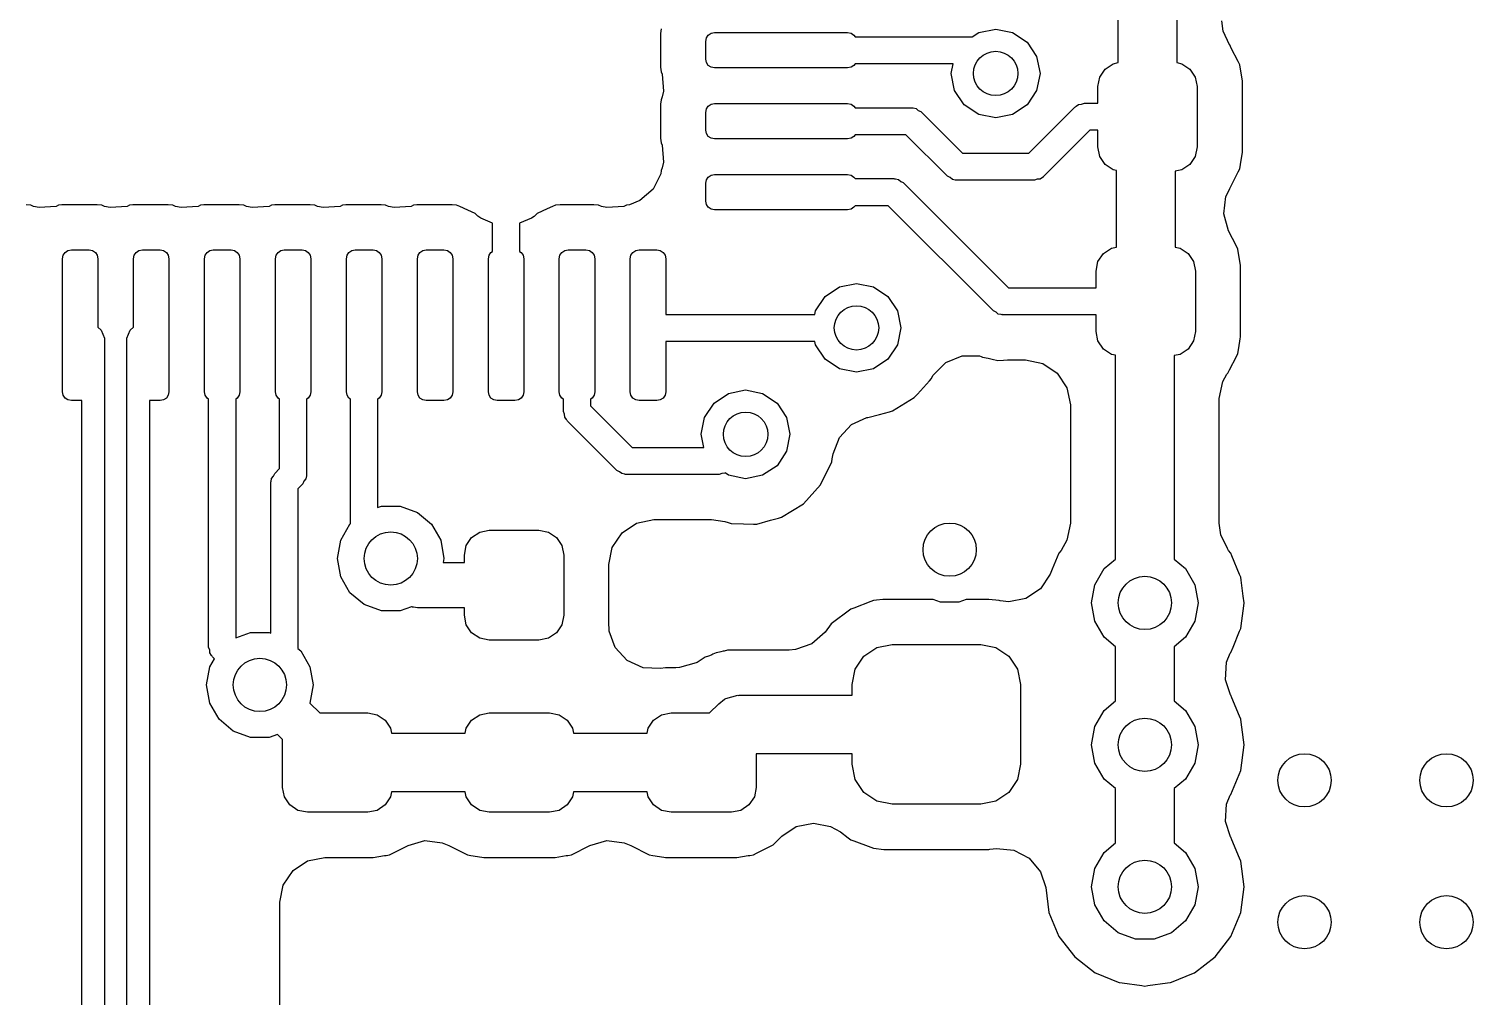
# Model space of a CAD drawing. Extents: x 0.99 to 4.24, y -7.27 to -4.02.
# Drawn here: x 2.2012 to 2.5217, y -6.7369 to -6.5222 of the extents above; entities that cross this region are included whole.
import ezdxf

# ---------------------------------------------------------------- set-up
doc = ezdxf.new("R2010")
doc.units = 0
doc.header["$MEASUREMENT"] = 0
doc.layers.add('BLACK', color=7, linetype='CONTINUOUS')

msp = doc.modelspace()

# ---------------------------------------------------------------- linework, layer by layer
at = {"layer": 'BLACK', "linetype": 'CONTINUOUS'}
for p, q in [((2.44291, -6.52972), (2.44291, -6.50409)), ((2.45591, -6.50417), (2.45591, -6.52972)), ((2.4662, -6.52273), (2.46593, -6.52041)), ((2.34148, -6.52219), (2.34136, -6.52322)), ((2.34136, -6.52322), (2.34136, -6.53072)), ((2.35138, -6.525), (2.35153, -6.52425)), ((2.35153, -6.52425), (2.35195, -6.52361)), ((2.35195, -6.52361), (2.35259, -6.52318)), ((2.35259, -6.52318), (2.35335, -6.52303)), ((2.35335, -6.52303), (2.38287, -6.52303)), ((2.38287, -6.52303), (2.38363, -6.52318)), ((2.38363, -6.52318), (2.38427, -6.52361)), ((2.38427, -6.52361), (2.38451, -6.52397)), ((2.38451, -6.52397), (2.41054, -6.52397)), ((2.41054, -6.52397), (2.41195, -6.52302)), ((2.41195, -6.52302), (2.41572, -6.52227)), ((2.41572, -6.52227), (2.41948, -6.52302)), ((2.41948, -6.52302), (2.42268, -6.52516)), ((2.46759, -6.52575), (2.4662, -6.52273)), ((2.35138, -6.52894), (2.35138, -6.525)), ((2.42268, -6.52516), (2.42481, -6.52835)), ((2.46764, -6.5258), (2.46759, -6.52575)), ((2.468, -6.52649), (2.46764, -6.5258)), ((2.46952, -6.52948), (2.468, -6.52649)), ((2.34136, -6.53072), (2.34148, -6.53176)), ((2.35153, -6.52969), (2.35138, -6.52894)), ((2.35195, -6.53033), (2.35153, -6.52969)), ((2.35259, -6.53076), (2.35195, -6.53033)), ((2.35335, -6.53091), (2.35259, -6.53076)), ((2.38363, -6.53076), (2.38287, -6.53091)), ((2.38427, -6.53033), (2.38363, -6.53076)), ((2.38451, -6.52997), (2.38427, -6.53033)), ((2.4063, -6.52997), (2.38451, -6.52997)), ((2.40588, -6.53212), (2.4063, -6.52997)), ((2.42481, -6.52835), (2.42556, -6.53212)), ((2.44, -6.53114), (2.44179, -6.52995)), ((2.44179, -6.52995), (2.44291, -6.52972)), ((2.45591, -6.52972), (2.45703, -6.52995)), ((2.45703, -6.52995), (2.45882, -6.53114)), ((2.46988, -6.53018), (2.46952, -6.52948)), ((2.46952, -6.52948), (2.46952, -6.52948)), ((2.47045, -6.53382), (2.46988, -6.53018)), ((2.34148, -6.53176), (2.34173, -6.53231)), ((2.34173, -6.53231), (2.342, -6.53608)), ((2.38287, -6.53091), (2.35335, -6.53091)), ((2.40662, -6.53588), (2.40588, -6.53212)), ((2.42556, -6.53212), (2.42481, -6.53588)), ((2.43839, -6.53504), (2.43881, -6.53293)), ((2.43881, -6.53293), (2.44, -6.53114)), ((2.45882, -6.53114), (2.46001, -6.53293)), ((2.46001, -6.53293), (2.46043, -6.53504)), ((2.47045, -6.54965), (2.47045, -6.53382)), ((2.342, -6.53608), (2.34175, -6.53732)), ((2.40876, -6.53908), (2.40662, -6.53588)), ((2.42481, -6.53588), (2.42268, -6.53908)), ((2.43839, -6.53873), (2.43839, -6.53504)), ((2.46043, -6.53504), (2.46043, -6.54843)), ((2.34148, -6.53794), (2.34136, -6.53897)), ((2.34136, -6.53897), (2.34136, -6.54647)), ((2.34175, -6.53732), (2.34148, -6.53794)), ((2.35138, -6.54075), (2.35153, -6.53999)), ((2.35153, -6.53999), (2.35195, -6.53936)), ((2.35195, -6.53936), (2.35259, -6.53893)), ((2.35259, -6.53893), (2.35335, -6.53878)), ((2.35335, -6.53878), (2.38287, -6.53878)), ((2.38287, -6.53878), (2.38363, -6.53893)), ((2.38363, -6.53893), (2.38427, -6.53936)), ((2.38427, -6.53936), (2.38451, -6.53972)), ((2.38451, -6.53972), (2.39702, -6.53972)), ((2.39702, -6.53972), (2.3972, -6.53975)), ((2.3972, -6.53975), (2.39728, -6.53973)), ((2.39728, -6.53973), (2.3974, -6.53978)), ((2.3974, -6.53978), (2.39805, -6.5399)), ((2.39805, -6.5399), (2.39855, -6.54032)), ((2.39855, -6.54032), (2.39914, -6.5406)), ((2.41195, -6.54121), (2.40876, -6.53908)), ((2.42268, -6.53908), (2.41948, -6.54121)), ((2.42306, -6.54983), (2.43328, -6.53961)), ((2.43328, -6.53961), (2.43343, -6.5395)), ((2.43343, -6.5395), (2.43347, -6.53943)), ((2.43347, -6.53943), (2.4336, -6.53939)), ((2.4336, -6.53939), (2.43413, -6.53901)), ((2.43413, -6.53901), (2.43478, -6.53896)), ((2.43478, -6.53896), (2.4354, -6.53873)), ((2.4354, -6.53873), (2.43839, -6.53873)), ((2.35138, -6.54468), (2.35138, -6.54075)), ((2.39914, -6.5406), (2.40838, -6.54983)), ((2.41572, -6.54196), (2.41195, -6.54121)), ((2.41948, -6.54121), (2.41572, -6.54196)), ((2.34136, -6.54647), (2.34148, -6.54751)), ((2.35153, -6.54544), (2.35138, -6.54468)), ((2.35195, -6.54608), (2.35153, -6.54544)), ((2.35259, -6.5465), (2.35195, -6.54608)), ((2.35335, -6.54665), (2.35259, -6.5465)), ((2.38287, -6.54665), (2.35335, -6.54665)), ((2.38363, -6.5465), (2.38287, -6.54665)), ((2.38427, -6.54608), (2.38363, -6.5465)), ((2.38451, -6.54572), (2.38427, -6.54608)), ((2.39578, -6.54572), (2.38451, -6.54572)), ((2.40502, -6.55495), (2.39578, -6.54572)), ((2.43664, -6.54473), (2.42642, -6.55495)), ((2.43839, -6.54473), (2.43664, -6.54473)), ((2.43839, -6.54843), (2.43839, -6.54473)), ((2.34148, -6.54751), (2.34173, -6.54806)), ((2.34173, -6.54806), (2.342, -6.55183)), ((2.40838, -6.54983), (2.42306, -6.54983)), ((2.43881, -6.55053), (2.43839, -6.54843)), ((2.46043, -6.54843), (2.46001, -6.55053)), ((2.47039, -6.55003), (2.47045, -6.54965)), ((2.34175, -6.55307), (2.34148, -6.55369)), ((2.342, -6.55183), (2.34175, -6.55307)), ((2.44, -6.55232), (2.43881, -6.55053)), ((2.44179, -6.55352), (2.44, -6.55232)), ((2.45882, -6.55232), (2.45703, -6.55352)), ((2.46001, -6.55053), (2.45882, -6.55232)), ((2.46988, -6.55328), (2.47003, -6.5523)), ((2.47003, -6.5523), (2.47039, -6.55003)), ((2.47039, -6.55003), (2.47039, -6.55003)), ((2.3414, -6.55436), (2.33969, -6.55779)), ((2.34148, -6.55369), (2.3414, -6.55436)), ((2.35138, -6.5565), (2.35153, -6.55574)), ((2.35153, -6.55574), (2.35195, -6.5551)), ((2.35195, -6.5551), (2.35259, -6.55468)), ((2.35259, -6.55468), (2.35335, -6.55453)), ((2.35335, -6.55453), (2.38287, -6.55453)), ((2.38287, -6.55453), (2.38363, -6.55468)), ((2.38363, -6.55468), (2.38427, -6.5551)), ((2.38427, -6.5551), (2.38451, -6.55546)), ((2.38451, -6.55546), (2.39311, -6.55546)), ((2.39311, -6.55546), (2.39329, -6.5555)), ((2.39329, -6.5555), (2.39337, -6.55548)), ((2.39337, -6.55548), (2.39349, -6.55553)), ((2.39349, -6.55553), (2.39414, -6.55565)), ((2.39414, -6.55565), (2.39464, -6.55607)), ((2.39464, -6.55607), (2.39523, -6.55634)), ((2.39523, -6.55634), (2.41857, -6.57968)), ((2.40561, -6.55523), (2.40502, -6.55495)), ((2.40611, -6.55565), (2.40561, -6.55523)), ((2.40676, -6.55577), (2.40611, -6.55565)), ((2.40687, -6.55582), (2.40676, -6.55577)), ((2.40695, -6.5558), (2.40687, -6.55582)), ((2.40714, -6.55583), (2.40695, -6.5558)), ((2.4243, -6.55583), (2.40714, -6.55583)), ((2.42491, -6.55561), (2.4243, -6.55583)), ((2.42557, -6.55555), (2.42491, -6.55561)), ((2.4261, -6.55518), (2.42557, -6.55555)), ((2.42623, -6.55513), (2.4261, -6.55518)), ((2.42627, -6.55506), (2.42623, -6.55513)), ((2.42642, -6.55495), (2.42627, -6.55506)), ((2.44252, -6.55366), (2.44179, -6.55352)), ((2.44252, -6.57067), (2.44252, -6.55366)), ((2.45703, -6.55352), (2.45552, -6.55382)), ((2.45552, -6.55382), (2.45552, -6.57067)), ((2.46764, -6.55767), (2.46952, -6.55398)), ((2.46952, -6.55398), (2.46988, -6.55328)), ((2.46952, -6.55398), (2.46952, -6.55398)), ((2.33969, -6.55779), (2.33676, -6.56034)), ((2.35138, -6.56043), (2.35138, -6.5565)), ((2.46635, -6.5633), (2.4668, -6.55944)), ((2.4668, -6.55944), (2.4677, -6.55769)), ((2.4677, -6.55769), (2.46764, -6.55767)), ((2.20162, -6.56136), (2.2006, -6.56124)), ((2.20225, -6.56163), (2.20162, -6.56136)), ((2.20349, -6.56188), (2.20225, -6.56163)), ((2.20725, -6.56161), (2.20349, -6.56188)), ((2.2078, -6.56136), (2.20725, -6.56161)), ((2.20855, -6.56128), (2.2078, -6.56136)), ((2.20856, -6.56128), (2.20855, -6.56128)), ((2.20855, -6.56128), (2.20855, -6.56128)), ((2.20885, -6.56124), (2.20856, -6.56128)), ((2.20856, -6.56128), (2.20856, -6.56128)), ((2.21635, -6.56124), (2.20885, -6.56124)), ((2.21737, -6.56136), (2.21635, -6.56124)), ((2.21799, -6.56163), (2.21737, -6.56136)), ((2.21924, -6.56188), (2.21799, -6.56163)), ((2.223, -6.56161), (2.21924, -6.56188)), ((2.22355, -6.56136), (2.223, -6.56161)), ((2.22429, -6.56128), (2.22355, -6.56136)), ((2.2243, -6.56128), (2.22429, -6.56128)), ((2.22429, -6.56128), (2.22429, -6.56128)), ((2.2246, -6.56124), (2.2243, -6.56128)), ((2.2243, -6.56128), (2.2243, -6.56128)), ((2.2321, -6.56124), (2.2246, -6.56124)), ((2.23312, -6.56136), (2.2321, -6.56124)), ((2.23374, -6.56163), (2.23312, -6.56136)), ((2.23498, -6.56188), (2.23374, -6.56163)), ((2.23875, -6.56161), (2.23498, -6.56188)), ((2.2393, -6.56136), (2.23875, -6.56161)), ((2.24004, -6.56128), (2.2393, -6.56136)), ((2.24005, -6.56128), (2.24004, -6.56128)), ((2.24004, -6.56128), (2.24004, -6.56128)), ((2.24034, -6.56124), (2.24005, -6.56128)), ((2.24005, -6.56128), (2.24005, -6.56128)), ((2.24784, -6.56124), (2.24034, -6.56124)), ((2.24887, -6.56136), (2.24784, -6.56124)), ((2.24949, -6.56163), (2.24887, -6.56136)), ((2.25073, -6.56188), (2.24949, -6.56163)), ((2.2545, -6.56161), (2.25073, -6.56188)), ((2.25505, -6.56136), (2.2545, -6.56161)), ((2.25579, -6.56128), (2.25505, -6.56136)), ((2.2558, -6.56128), (2.25579, -6.56128)), ((2.25579, -6.56128), (2.25579, -6.56128)), ((2.25609, -6.56124), (2.2558, -6.56128)), ((2.2558, -6.56128), (2.2558, -6.56128)), ((2.26359, -6.56124), (2.25609, -6.56124)), ((2.26462, -6.56136), (2.26359, -6.56124)), ((2.26524, -6.56163), (2.26462, -6.56136)), ((2.26648, -6.56188), (2.26524, -6.56163)), ((2.27025, -6.56161), (2.26648, -6.56188)), ((2.2708, -6.56136), (2.27025, -6.56161)), ((2.27154, -6.56128), (2.2708, -6.56136)), ((2.27155, -6.56128), (2.27154, -6.56128)), ((2.27154, -6.56128), (2.27154, -6.56128)), ((2.27184, -6.56124), (2.27155, -6.56128)), ((2.27155, -6.56128), (2.27155, -6.56128)), ((2.27934, -6.56124), (2.27184, -6.56124)), ((2.28036, -6.56136), (2.27934, -6.56124)), ((2.28099, -6.56163), (2.28036, -6.56136)), ((2.28223, -6.56188), (2.28099, -6.56163)), ((2.28599, -6.56161), (2.28223, -6.56188)), ((2.28654, -6.56136), (2.28599, -6.56161)), ((2.28729, -6.56128), (2.28654, -6.56136)), ((2.2873, -6.56128), (2.28729, -6.56128)), ((2.28729, -6.56128), (2.28729, -6.56128)), ((2.28759, -6.56124), (2.2873, -6.56128)), ((2.2873, -6.56128), (2.2873, -6.56128)), ((2.29509, -6.56124), (2.28759, -6.56124)), ((2.29611, -6.56136), (2.29509, -6.56124)), ((2.2968, -6.56166), (2.29611, -6.56136)), ((2.29858, -6.56245), (2.2968, -6.56166)), ((2.2968, -6.56166), (2.2968, -6.56166)), ((2.3002, -6.56317), (2.29858, -6.56245)), ((2.3162, -6.56218), (2.31396, -6.56318)), ((2.31736, -6.56167), (2.3162, -6.56218)), ((2.31804, -6.56136), (2.31736, -6.56167)), ((2.31736, -6.56167), (2.31736, -6.56167)), ((2.31909, -6.56124), (2.31804, -6.56136)), ((2.32658, -6.56124), (2.31909, -6.56124)), ((2.32761, -6.56136), (2.32658, -6.56124)), ((2.32823, -6.56163), (2.32761, -6.56136)), ((2.32947, -6.56188), (2.32823, -6.56163)), ((2.33324, -6.56161), (2.32947, -6.56188)), ((2.33379, -6.56136), (2.33324, -6.56161)), ((2.33449, -6.56128), (2.33379, -6.56136)), ((2.33676, -6.56034), (2.33449, -6.56128)), ((2.35153, -6.56119), (2.35138, -6.56043)), ((2.35195, -6.56182), (2.35153, -6.56119)), ((2.35259, -6.56225), (2.35195, -6.56182)), ((2.35335, -6.5624), (2.35259, -6.56225)), ((2.38287, -6.5624), (2.35335, -6.5624)), ((2.38363, -6.56225), (2.38287, -6.5624)), ((2.38427, -6.56182), (2.38363, -6.56225)), ((2.38451, -6.56146), (2.38427, -6.56182)), ((2.39187, -6.56146), (2.38451, -6.56146)), ((2.4152, -6.5848), (2.39187, -6.56146)), ((2.30085, -6.56382), (2.3002, -6.56317)), ((2.30146, -6.56424), (2.30085, -6.56382)), ((2.30409, -6.56532), (2.30146, -6.56424)), ((2.30409, -6.5716), (2.30409, -6.56532)), ((2.31273, -6.56423), (2.31009, -6.56536)), ((2.31009, -6.56536), (2.31009, -6.5716)), ((2.31331, -6.56383), (2.31273, -6.56423)), ((2.31396, -6.56318), (2.31331, -6.56383)), ((2.4674, -6.56704), (2.46635, -6.5633)), ((2.46913, -6.57043), (2.4674, -6.56704)), ((2.20881, -6.57247), (2.20924, -6.57184)), ((2.20924, -6.57184), (2.20988, -6.57141)), ((2.20988, -6.57141), (2.21063, -6.57126)), ((2.21063, -6.57126), (2.21457, -6.57126)), ((2.21457, -6.57126), (2.21532, -6.57141)), ((2.21532, -6.57141), (2.21596, -6.57184)), ((2.21596, -6.57184), (2.21639, -6.57247)), ((2.22456, -6.57247), (2.22499, -6.57184)), ((2.22499, -6.57184), (2.22562, -6.57141)), ((2.22562, -6.57141), (2.22638, -6.57126)), ((2.22638, -6.57126), (2.23031, -6.57126)), ((2.23031, -6.57126), (2.23107, -6.57141)), ((2.23107, -6.57141), (2.23171, -6.57184)), ((2.23171, -6.57184), (2.23213, -6.57247)), ((2.24031, -6.57247), (2.24073, -6.57184)), ((2.24073, -6.57184), (2.24137, -6.57141)), ((2.24137, -6.57141), (2.24213, -6.57126)), ((2.24213, -6.57126), (2.24606, -6.57126)), ((2.24606, -6.57126), (2.24682, -6.57141)), ((2.24682, -6.57141), (2.24745, -6.57184)), ((2.24745, -6.57184), (2.24788, -6.57247)), ((2.25606, -6.57247), (2.25648, -6.57184)), ((2.25648, -6.57184), (2.25712, -6.57141)), ((2.25712, -6.57141), (2.25787, -6.57126)), ((2.25787, -6.57126), (2.26181, -6.57126)), ((2.26181, -6.57126), (2.26256, -6.57141)), ((2.26256, -6.57141), (2.2632, -6.57184)), ((2.2632, -6.57184), (2.26363, -6.57247)), ((2.2718, -6.57247), (2.27223, -6.57184)), ((2.27223, -6.57184), (2.27287, -6.57141)), ((2.27287, -6.57141), (2.27362, -6.57126)), ((2.27362, -6.57126), (2.27756, -6.57126)), ((2.27756, -6.57126), (2.27831, -6.57141)), ((2.27831, -6.57141), (2.27895, -6.57184)), ((2.27895, -6.57184), (2.27938, -6.57247)), ((2.28755, -6.57247), (2.28798, -6.57184)), ((2.28798, -6.57184), (2.28862, -6.57141)), ((2.28862, -6.57141), (2.28937, -6.57126)), ((2.28937, -6.57126), (2.29331, -6.57126)), ((2.29331, -6.57126), (2.29406, -6.57141)), ((2.29406, -6.57141), (2.2947, -6.57184)), ((2.2947, -6.57184), (2.29513, -6.57247)), ((2.3033, -6.57247), (2.30373, -6.57184)), ((2.30373, -6.57184), (2.30409, -6.5716)), ((2.31009, -6.5716), (2.31045, -6.57184)), ((2.31045, -6.57184), (2.31087, -6.57247)), ((2.31905, -6.57247), (2.31947, -6.57184)), ((2.31947, -6.57184), (2.32011, -6.57141)), ((2.32011, -6.57141), (2.32087, -6.57126)), ((2.32087, -6.57126), (2.3248, -6.57126)), ((2.3248, -6.57126), (2.32556, -6.57141)), ((2.32556, -6.57141), (2.3262, -6.57184)), ((2.3262, -6.57184), (2.32662, -6.57247)), ((2.3348, -6.57247), (2.33522, -6.57184)), ((2.33522, -6.57184), (2.33586, -6.57141)), ((2.33586, -6.57141), (2.33661, -6.57126)), ((2.33661, -6.57126), (2.34055, -6.57126)), ((2.34055, -6.57126), (2.3413, -6.57141)), ((2.3413, -6.57141), (2.34194, -6.57184)), ((2.34194, -6.57184), (2.34237, -6.57247)), ((2.43841, -6.57387), (2.43961, -6.57209)), ((2.43961, -6.57209), (2.44139, -6.57089)), ((2.44139, -6.57089), (2.44252, -6.57067)), ((2.45552, -6.57067), (2.45664, -6.57089)), ((2.45664, -6.57089), (2.45842, -6.57209)), ((2.45842, -6.57209), (2.45962, -6.57387)), ((2.46948, -6.57112), (2.46913, -6.57043)), ((2.46913, -6.57043), (2.46913, -6.57043)), ((2.47006, -6.57476), (2.46948, -6.57112)), ((2.20866, -6.57323), (2.20881, -6.57247)), ((2.20866, -6.60276), (2.20866, -6.57323)), ((2.21639, -6.57247), (2.21654, -6.57323)), ((2.21654, -6.57323), (2.21654, -6.58839)), ((2.22441, -6.57323), (2.22456, -6.57247)), ((2.22441, -6.58839), (2.22441, -6.57323)), ((2.23213, -6.57247), (2.23228, -6.57323)), ((2.23228, -6.57323), (2.23228, -6.60276)), ((2.24016, -6.57323), (2.24031, -6.57247)), ((2.24016, -6.60276), (2.24016, -6.57323)), ((2.24788, -6.57247), (2.24803, -6.57323)), ((2.24803, -6.57323), (2.24803, -6.60276)), ((2.25591, -6.57323), (2.25606, -6.57247)), ((2.25591, -6.60276), (2.25591, -6.57323)), ((2.26363, -6.57247), (2.26378, -6.57323)), ((2.26378, -6.57323), (2.26378, -6.60276)), ((2.27165, -6.57323), (2.2718, -6.57247)), ((2.27165, -6.60276), (2.27165, -6.57323)), ((2.27938, -6.57247), (2.27953, -6.57323)), ((2.27953, -6.57323), (2.27953, -6.60276)), ((2.2874, -6.57323), (2.28755, -6.57247)), ((2.2874, -6.60276), (2.2874, -6.57323)), ((2.29513, -6.57247), (2.29528, -6.57323)), ((2.29528, -6.57323), (2.29528, -6.60276)), ((2.30315, -6.57323), (2.3033, -6.57247)), ((2.30315, -6.60276), (2.30315, -6.57323)), ((2.31087, -6.57247), (2.31102, -6.57323)), ((2.31102, -6.57323), (2.31102, -6.60276)), ((2.3189, -6.57323), (2.31905, -6.57247)), ((2.3189, -6.60276), (2.3189, -6.57323)), ((2.32662, -6.57247), (2.32677, -6.57323)), ((2.32677, -6.57323), (2.32677, -6.60276)), ((2.33465, -6.57323), (2.3348, -6.57247)), ((2.33465, -6.60276), (2.33465, -6.57323)), ((2.34237, -6.57247), (2.34252, -6.57323)), ((2.34252, -6.57323), (2.34252, -6.58558)), ((2.43799, -6.57598), (2.43841, -6.57387)), ((2.45962, -6.57387), (2.46004, -6.57598)), ((2.47006, -6.59059), (2.47006, -6.57476)), ((2.38108, -6.57949), (2.38484, -6.57874)), ((2.38484, -6.57874), (2.38861, -6.57949)), ((2.43799, -6.57968), (2.43799, -6.57598)), ((2.46004, -6.57598), (2.46004, -6.58937)), ((2.37575, -6.58482), (2.37788, -6.58162)), ((2.37788, -6.58162), (2.38108, -6.57949)), ((2.38861, -6.57949), (2.3918, -6.58162)), ((2.3918, -6.58162), (2.39394, -6.58482)), ((2.41857, -6.57968), (2.43799, -6.57968)), ((2.3756, -6.58558), (2.37575, -6.58482)), ((2.39394, -6.58482), (2.39469, -6.58858)), ((2.4158, -6.58508), (2.4152, -6.5848)), ((2.4163, -6.5855), (2.4158, -6.58508)), ((2.21654, -6.58839), (2.21724, -6.5891)), ((2.2237, -6.5891), (2.22441, -6.58839)), ((2.34252, -6.58558), (2.3756, -6.58558)), ((2.41694, -6.58561), (2.4163, -6.5855)), ((2.41706, -6.58567), (2.41694, -6.58561)), ((2.41714, -6.58564), (2.41706, -6.58567)), ((2.41732, -6.58568), (2.41714, -6.58564)), ((2.43799, -6.58568), (2.41732, -6.58568)), ((2.43799, -6.58937), (2.43799, -6.58568)), ((2.21724, -6.5891), (2.21797, -6.59087)), ((2.21797, -6.59087), (2.21797, -6.79634)), ((2.22297, -6.59087), (2.2237, -6.5891)), ((2.22297, -6.79634), (2.22297, -6.59087)), ((2.3756, -6.59158), (2.34252, -6.59158)), ((2.34252, -6.59158), (2.34252, -6.60276)), ((2.37575, -6.59235), (2.3756, -6.59158)), ((2.39469, -6.58858), (2.39394, -6.59235)), ((2.43841, -6.59148), (2.43799, -6.58937)), ((2.43961, -6.59327), (2.43841, -6.59148)), ((2.45962, -6.59148), (2.45842, -6.59327)), ((2.46004, -6.58937), (2.45962, -6.59148)), ((2.46968, -6.59301), (2.47, -6.59098)), ((2.47, -6.59098), (2.47006, -6.59059)), ((2.47, -6.59098), (2.47, -6.59098)), ((2.37788, -6.59554), (2.37575, -6.59235)), ((2.39394, -6.59235), (2.3918, -6.59554)), ((2.40466, -6.59627), (2.40825, -6.5948)), ((2.40825, -6.5948), (2.41214, -6.59481)), ((2.41214, -6.59481), (2.41247, -6.59491)), ((2.44139, -6.59446), (2.43961, -6.59327)), ((2.44232, -6.59465), (2.44139, -6.59446)), ((2.44232, -6.63988), (2.44232, -6.59465)), ((2.45664, -6.59446), (2.45532, -6.59472)), ((2.45532, -6.59472), (2.45532, -6.63988)), ((2.45842, -6.59327), (2.45664, -6.59446)), ((2.46913, -6.59493), (2.46948, -6.59423)), ((2.46948, -6.59423), (2.46968, -6.59301)), ((2.38108, -6.59768), (2.37788, -6.59554)), ((2.38484, -6.59843), (2.38108, -6.59768)), ((2.38861, -6.59768), (2.38484, -6.59843)), ((2.3918, -6.59554), (2.38861, -6.59768)), ((2.4019, -6.59901), (2.40466, -6.59627)), ((2.41247, -6.59491), (2.4128, -6.5951)), ((2.4128, -6.5951), (2.41407, -6.59532)), ((2.41407, -6.59532), (2.41492, -6.59551)), ((2.41492, -6.59551), (2.41617, -6.59585)), ((2.41617, -6.59585), (2.41744, -6.59574)), ((2.41744, -6.59574), (2.41746, -6.59573)), ((2.41746, -6.59573), (2.41833, -6.5957)), ((2.41833, -6.5957), (2.42234, -6.5957)), ((2.42234, -6.5957), (2.42615, -6.59645)), ((2.42615, -6.59645), (2.42938, -6.59861)), ((2.46725, -6.59861), (2.46761, -6.59791)), ((2.46761, -6.59791), (2.46913, -6.59493)), ((2.46913, -6.59493), (2.46913, -6.59493)), ((2.39835, -6.60326), (2.401, -6.60033)), ((2.401, -6.60033), (2.40148, -6.5998)), ((2.401, -6.60033), (2.401, -6.60033)), ((2.40148, -6.5998), (2.40179, -6.59917)), ((2.40179, -6.59917), (2.4019, -6.59901)), ((2.42938, -6.59861), (2.43154, -6.60185)), ((2.46534, -6.60427), (2.4661, -6.60046)), ((2.4661, -6.60046), (2.46698, -6.59888)), ((2.46698, -6.59888), (2.46725, -6.59861)), ((2.20881, -6.60351), (2.20866, -6.60276)), ((2.20924, -6.60415), (2.20881, -6.60351)), ((2.20988, -6.60457), (2.20924, -6.60415)), ((2.23171, -6.60415), (2.23107, -6.60457)), ((2.23213, -6.60351), (2.23171, -6.60415)), ((2.23228, -6.60276), (2.23213, -6.60351)), ((2.24031, -6.60351), (2.24016, -6.60276)), ((2.24073, -6.60415), (2.24031, -6.60351)), ((2.24109, -6.60439), (2.24073, -6.60415)), ((2.24109, -6.65945), (2.24109, -6.60439)), ((2.24745, -6.60415), (2.24709, -6.60439)), ((2.24709, -6.60439), (2.24709, -6.65739)), ((2.24788, -6.60351), (2.24745, -6.60415)), ((2.24803, -6.60276), (2.24788, -6.60351)), ((2.25606, -6.60351), (2.25591, -6.60276)), ((2.25648, -6.60415), (2.25606, -6.60351)), ((2.25684, -6.60439), (2.25648, -6.60415)), ((2.25684, -6.61982), (2.25684, -6.60439)), ((2.2632, -6.60415), (2.26284, -6.60439)), ((2.26284, -6.60439), (2.26284, -6.62106)), ((2.26363, -6.60351), (2.2632, -6.60415)), ((2.26378, -6.60276), (2.26363, -6.60351)), ((2.2718, -6.60351), (2.27165, -6.60276)), ((2.27223, -6.60415), (2.2718, -6.60351)), ((2.27259, -6.60439), (2.27223, -6.60415)), ((2.27259, -6.63205), (2.27259, -6.60439)), ((2.27895, -6.60415), (2.27859, -6.60439)), ((2.27859, -6.60439), (2.27859, -6.62844)), ((2.27938, -6.60351), (2.27895, -6.60415)), ((2.27953, -6.60276), (2.27938, -6.60351)), ((2.28755, -6.60351), (2.2874, -6.60276)), ((2.28798, -6.60415), (2.28755, -6.60351)), ((2.28862, -6.60457), (2.28798, -6.60415)), ((2.2947, -6.60415), (2.29406, -6.60457)), ((2.29513, -6.60351), (2.2947, -6.60415)), ((2.29528, -6.60276), (2.29513, -6.60351)), ((2.3033, -6.60351), (2.30315, -6.60276)), ((2.30373, -6.60415), (2.3033, -6.60351)), ((2.30436, -6.60457), (2.30373, -6.60415)), ((2.31045, -6.60415), (2.30981, -6.60457)), ((2.31087, -6.60351), (2.31045, -6.60415)), ((2.31102, -6.60276), (2.31087, -6.60351)), ((2.31905, -6.60351), (2.3189, -6.60276)), ((2.31947, -6.60415), (2.31905, -6.60351)), ((2.31983, -6.60439), (2.31947, -6.60415)), ((2.31983, -6.60714), (2.31983, -6.60439)), ((2.3262, -6.60415), (2.32583, -6.60439)), ((2.32583, -6.60439), (2.32583, -6.6059)), ((2.32662, -6.60351), (2.3262, -6.60415)), ((2.32677, -6.60276), (2.32662, -6.60351)), ((2.3348, -6.60351), (2.33465, -6.60276)), ((2.33522, -6.60415), (2.3348, -6.60351)), ((2.33586, -6.60457), (2.33522, -6.60415)), ((2.34194, -6.60415), (2.3413, -6.60457)), ((2.34237, -6.60351), (2.34194, -6.60415)), ((2.34252, -6.60276), (2.34237, -6.60351)), ((2.35328, -6.60525), (2.35647, -6.60311)), ((2.35647, -6.60311), (2.36024, -6.60236)), ((2.36024, -6.60236), (2.364, -6.60311)), ((2.364, -6.60311), (2.3672, -6.60525)), ((2.39281, -6.607), (2.39766, -6.60402)), ((2.39766, -6.60402), (2.39835, -6.60326)), ((2.43154, -6.60185), (2.4323, -6.60566)), ((2.46534, -6.63189), (2.46534, -6.60427)), ((2.21063, -6.60472), (2.20988, -6.60457)), ((2.21297, -6.60472), (2.21063, -6.60472)), ((2.21297, -6.7953), (2.21297, -6.60472)), ((2.23031, -6.60472), (2.22797, -6.60472)), ((2.22797, -6.60472), (2.22797, -6.7953)), ((2.23107, -6.60457), (2.23031, -6.60472)), ((2.28937, -6.60472), (2.28862, -6.60457)), ((2.29331, -6.60472), (2.28937, -6.60472)), ((2.29406, -6.60457), (2.29331, -6.60472)), ((2.30512, -6.60472), (2.30436, -6.60457)), ((2.30906, -6.60472), (2.30512, -6.60472)), ((2.30981, -6.60457), (2.30906, -6.60472)), ((2.32006, -6.60775), (2.31983, -6.60714)), ((2.32583, -6.6059), (2.33505, -6.61511)), ((2.33661, -6.60472), (2.33586, -6.60457)), ((2.34055, -6.60472), (2.33661, -6.60472)), ((2.3413, -6.60457), (2.34055, -6.60472)), ((2.35114, -6.60844), (2.35328, -6.60525)), ((2.3672, -6.60525), (2.36933, -6.60844)), ((2.38996, -6.60778), (2.39213, -6.60719)), ((2.39213, -6.60719), (2.39281, -6.607)), ((2.39213, -6.60719), (2.39213, -6.60719)), ((2.4323, -6.60566), (2.4323, -6.63189)), ((2.32012, -6.60841), (2.32006, -6.60775)), ((2.32049, -6.60894), (2.32012, -6.60841)), ((2.32054, -6.60907), (2.32049, -6.60894)), ((2.32061, -6.60911), (2.32054, -6.60907)), ((2.32071, -6.60926), (2.32061, -6.60911)), ((2.33169, -6.62023), (2.32071, -6.60926)), ((2.35039, -6.6122), (2.35114, -6.60844)), ((2.36933, -6.60844), (2.37008, -6.6122)), ((2.38103, -6.61288), (2.3837, -6.61005)), ((2.3837, -6.61005), (2.38716, -6.60849)), ((2.38716, -6.60849), (2.38732, -6.6085)), ((2.38732, -6.6085), (2.38996, -6.60778)), ((2.35097, -6.61511), (2.35039, -6.6122)), ((2.37008, -6.6122), (2.36933, -6.61597)), ((2.37965, -6.61651), (2.38103, -6.61288)), ((2.33505, -6.61511), (2.35097, -6.61511)), ((2.36933, -6.61597), (2.3672, -6.61916)), ((2.37947, -6.61761), (2.37965, -6.61651)), ((2.25575, -6.62091), (2.25684, -6.61982)), ((2.33228, -6.62051), (2.33169, -6.62023)), ((2.3672, -6.61916), (2.364, -6.6213)), ((2.37687, -6.62343), (2.37935, -6.61831)), ((2.37935, -6.61831), (2.37947, -6.61761)), ((2.37947, -6.61761), (2.37947, -6.61761)), ((2.25487, -6.62303), (2.25491, -6.62285)), ((2.25487, -6.65632), (2.25487, -6.62303)), ((2.25489, -6.62277), (2.25494, -6.62265)), ((2.25491, -6.62285), (2.25489, -6.62277)), ((2.25494, -6.62265), (2.25505, -6.62201)), ((2.25505, -6.62201), (2.25548, -6.6215)), ((2.25548, -6.6215), (2.25575, -6.62091)), ((2.26196, -6.62318), (2.26087, -6.62427)), ((2.26224, -6.62259), (2.26196, -6.62318)), ((2.26266, -6.62209), (2.26224, -6.62259)), ((2.26278, -6.62144), (2.26266, -6.62209)), ((2.26283, -6.62132), (2.26278, -6.62144)), ((2.26284, -6.62106), (2.26281, -6.62125)), ((2.26281, -6.62125), (2.26283, -6.62132)), ((2.33278, -6.62093), (2.33228, -6.62051)), ((2.33343, -6.62104), (2.33278, -6.62093)), ((2.33354, -6.6211), (2.33343, -6.62104)), ((2.33362, -6.62108), (2.33354, -6.6211)), ((2.33381, -6.62111), (2.33362, -6.62108)), ((2.35433, -6.62111), (2.33381, -6.62111)), ((2.35495, -6.62089), (2.35433, -6.62111)), ((2.3556, -6.62083), (2.35495, -6.62089)), ((2.35568, -6.62077), (2.3556, -6.62083)), ((2.35647, -6.6213), (2.35568, -6.62077)), ((2.36024, -6.62205), (2.35647, -6.6213)), ((2.364, -6.6213), (2.36024, -6.62205)), ((2.37305, -6.62764), (2.37687, -6.62343)), ((2.26087, -6.62427), (2.26087, -6.65969)), ((2.27859, -6.62844), (2.27945, -6.62813)), ((2.27945, -6.62813), (2.28355, -6.62813)), ((2.28355, -6.62813), (2.2874, -6.62954)), ((2.2874, -6.62954), (2.29054, -6.63217)), ((2.36821, -6.63062), (2.37305, -6.62764)), ((2.2704, -6.63572), (2.27245, -6.63217)), ((2.27245, -6.63217), (2.27259, -6.63205)), ((2.29054, -6.63217), (2.29259, -6.63572)), ((2.33282, -6.63405), (2.33605, -6.63189)), ((2.33605, -6.63189), (2.33986, -6.63113)), ((2.33986, -6.63113), (2.35268, -6.63113)), ((2.35268, -6.63113), (2.35565, -6.63158)), ((2.35565, -6.63158), (2.35635, -6.6318)), ((2.35635, -6.6318), (2.35703, -6.63201)), ((2.35703, -6.63201), (2.35973, -6.63206)), ((2.35973, -6.63206), (2.36201, -6.6321)), ((2.36201, -6.6321), (2.36201, -6.6321)), ((2.36201, -6.6321), (2.36272, -6.63212)), ((2.36272, -6.63212), (2.36579, -6.63128)), ((2.36579, -6.63128), (2.36752, -6.63081)), ((2.36752, -6.63081), (2.36821, -6.63062)), ((2.36752, -6.63081), (2.36752, -6.63081)), ((2.4323, -6.63189), (2.43154, -6.6357)), ((2.46568, -6.63447), (2.46534, -6.63189)), ((2.26969, -6.63976), (2.2704, -6.63572)), ((2.29259, -6.63572), (2.29331, -6.63976)), ((2.29825, -6.63687), (2.29945, -6.63508)), ((2.29945, -6.63508), (2.30124, -6.63388)), ((2.30124, -6.63388), (2.30335, -6.63346)), ((2.30335, -6.63346), (2.31437, -6.63346)), ((2.31437, -6.63346), (2.31648, -6.63388)), ((2.31648, -6.63388), (2.31827, -6.63508)), ((2.31827, -6.63508), (2.31946, -6.63687)), ((2.33066, -6.63728), (2.33282, -6.63405)), ((2.43154, -6.6357), (2.43024, -6.63796)), ((2.46718, -6.63751), (2.46568, -6.63447)), ((2.29783, -6.63898), (2.29825, -6.63687)), ((2.29783, -6.64067), (2.29783, -6.63898)), ((2.31946, -6.63687), (2.31988, -6.63898)), ((2.31988, -6.63898), (2.31988, -6.65236)), ((2.3299, -6.64109), (2.33066, -6.63728)), ((2.42975, -6.6386), (2.42828, -6.64214)), ((2.43024, -6.63796), (2.42975, -6.6386)), ((2.46726, -6.63768), (2.46716, -6.63751)), ((2.46716, -6.63751), (2.46718, -6.63751)), ((2.4674, -6.63796), (2.46726, -6.63768)), ((2.46789, -6.6386), (2.4674, -6.63796)), ((2.46814, -6.6392), (2.46789, -6.6386)), ((2.46983, -6.64328), (2.46814, -6.6392)), ((2.2704, -6.6438), (2.26969, -6.63976)), ((2.29331, -6.63976), (2.29315, -6.64067)), ((2.29315, -6.64067), (2.29783, -6.64067)), ((2.3299, -6.65358), (2.3299, -6.64109)), ((2.42828, -6.64214), (2.42782, -6.64325)), ((2.43772, -6.64557), (2.43977, -6.64201)), ((2.43977, -6.64201), (2.44232, -6.63988)), ((2.45532, -6.63988), (2.45787, -6.64201)), ((2.45787, -6.64201), (2.45992, -6.64557)), ((2.27245, -6.64736), (2.2704, -6.6438)), ((2.42782, -6.64325), (2.42566, -6.64648)), ((2.43701, -6.64961), (2.43772, -6.64557)), ((2.45992, -6.64557), (2.46063, -6.64961)), ((2.47009, -6.64391), (2.46983, -6.64328)), ((2.47017, -6.64455), (2.47009, -6.64391)), ((2.47064, -6.6481), (2.47017, -6.64455)), ((2.47017, -6.64455), (2.47017, -6.64455)), ((2.27559, -6.64999), (2.27245, -6.64736)), ((2.38804, -6.64931), (2.38422, -6.65074)), ((2.38862, -6.64909), (2.38804, -6.64931)), ((2.38924, -6.64902), (2.38862, -6.64909)), ((2.39066, -6.64887), (2.38924, -6.64902)), ((2.38924, -6.64902), (2.38924, -6.64902)), ((2.39093, -6.64884), (2.39066, -6.64887)), ((2.39066, -6.64887), (2.39066, -6.64887)), ((2.40184, -6.64884), (2.39093, -6.64884)), ((2.40346, -6.64943), (2.40184, -6.64884)), ((2.40918, -6.64884), (2.40756, -6.64943)), ((2.41419, -6.64884), (2.40918, -6.64884)), ((2.4165, -6.64909), (2.41419, -6.64884)), ((2.41672, -6.64917), (2.4165, -6.64909)), ((2.41862, -6.6494), (2.41672, -6.64917)), ((2.42243, -6.64864), (2.41862, -6.6494)), ((2.42566, -6.64648), (2.42243, -6.64864)), ((2.47084, -6.64961), (2.47064, -6.6481)), ((2.27945, -6.6514), (2.27559, -6.64999)), ((2.28355, -6.6514), (2.27945, -6.6514)), ((2.28607, -6.65048), (2.28355, -6.6514)), ((2.28624, -6.6505), (2.28607, -6.65048)), ((2.28634, -6.65055), (2.28624, -6.6505)), ((2.28652, -6.65054), (2.28634, -6.65055)), ((2.2874, -6.65067), (2.28652, -6.65054)), ((2.29783, -6.65067), (2.2874, -6.65067)), ((2.29783, -6.65236), (2.29783, -6.65067)), ((2.29825, -6.65447), (2.29783, -6.65236)), ((2.31988, -6.65236), (2.31946, -6.65447)), ((2.38356, -6.65099), (2.37923, -6.65423)), ((2.38422, -6.65074), (2.38356, -6.65099)), ((2.38422, -6.65074), (2.38422, -6.65074)), ((2.40756, -6.64943), (2.40346, -6.64943)), ((2.43772, -6.65365), (2.43701, -6.64961)), ((2.46063, -6.64961), (2.45992, -6.65365)), ((2.47031, -6.65358), (2.47075, -6.65025)), ((2.47075, -6.65025), (2.47084, -6.64961)), ((2.29945, -6.65626), (2.29825, -6.65447)), ((2.31946, -6.65447), (2.31827, -6.65626)), ((2.32988, -6.65372), (2.3299, -6.65358)), ((2.32997, -6.65589), (2.32988, -6.65372)), ((2.37923, -6.65423), (2.37785, -6.65607)), ((2.43977, -6.6572), (2.43772, -6.65365)), ((2.45992, -6.65365), (2.45787, -6.6572)), ((2.46984, -6.65591), (2.47009, -6.65531)), ((2.47009, -6.65531), (2.47031, -6.65358)), ((2.24709, -6.65739), (2.25041, -6.65618)), ((2.25041, -6.65618), (2.25451, -6.65618)), ((2.25451, -6.65618), (2.25487, -6.65632)), ((2.30124, -6.65745), (2.29945, -6.65626)), ((2.30335, -6.65787), (2.30124, -6.65745)), ((2.31437, -6.65787), (2.30335, -6.65787)), ((2.31648, -6.65745), (2.31437, -6.65787)), ((2.31827, -6.65626), (2.31648, -6.65745)), ((2.33131, -6.65954), (2.32997, -6.65589)), ((2.37496, -6.65866), (2.37129, -6.65995)), ((2.37785, -6.65607), (2.37496, -6.65866)), ((2.38933, -6.65953), (2.39272, -6.65886)), ((2.39272, -6.65886), (2.4124, -6.65886)), ((2.4124, -6.65886), (2.41579, -6.65953)), ((2.44232, -6.65934), (2.43977, -6.6572)), ((2.45787, -6.6572), (2.45532, -6.65934)), ((2.46838, -6.65944), (2.46984, -6.65591)), ((2.46984, -6.65591), (2.46984, -6.65591)), ((2.24132, -6.66006), (2.24109, -6.65945)), ((2.24138, -6.66072), (2.24132, -6.66006)), ((2.24136, -6.66378), (2.24239, -6.66199)), ((2.24175, -6.66125), (2.24138, -6.66072)), ((2.2418, -6.66138), (2.24175, -6.66125)), ((2.24187, -6.66142), (2.2418, -6.66138)), ((2.24197, -6.66157), (2.24187, -6.66142)), ((2.24239, -6.66199), (2.24197, -6.66157)), ((2.26087, -6.65969), (2.26151, -6.66022)), ((2.26151, -6.66022), (2.26356, -6.66378)), ((2.33395, -6.66239), (2.33131, -6.65954)), ((2.35063, -6.66213), (2.35041, -6.66225)), ((2.35127, -6.66167), (2.35063, -6.66213)), ((2.35201, -6.66143), (2.35127, -6.66167)), ((2.35223, -6.66132), (2.35201, -6.66143)), ((2.35275, -6.6611), (2.35223, -6.66132)), ((2.35299, -6.66102), (2.35275, -6.6611)), ((2.35369, -6.66067), (2.35299, -6.66102)), ((2.35446, -6.66055), (2.35369, -6.66067)), ((2.3547, -6.66047), (2.35446, -6.66055)), ((2.35525, -6.66034), (2.3547, -6.66047)), ((2.3555, -6.6603), (2.35525, -6.66034)), ((2.35624, -6.66006), (2.3555, -6.6603)), ((2.36988, -6.66006), (2.35624, -6.66006)), ((2.37129, -6.65995), (2.36988, -6.66006)), ((2.38453, -6.66433), (2.38645, -6.66145)), ((2.38645, -6.66145), (2.38933, -6.65953)), ((2.41579, -6.65953), (2.41867, -6.66145)), ((2.41867, -6.66145), (2.42059, -6.66433)), ((2.44232, -6.67137), (2.44232, -6.65934)), ((2.45532, -6.65934), (2.45532, -6.67137)), ((2.46693, -6.66278), (2.46776, -6.66078)), ((2.46776, -6.66078), (2.46789, -6.66062)), ((2.46789, -6.66062), (2.46838, -6.65944)), ((2.24065, -6.66781), (2.24136, -6.66378)), ((2.26356, -6.66378), (2.26427, -6.66781)), ((2.33748, -6.66402), (2.33395, -6.66239)), ((2.34136, -6.66417), (2.33748, -6.66402)), ((2.34248, -6.664), (2.34136, -6.66417)), ((2.34477, -6.664), (2.34248, -6.664)), ((2.34555, -6.66397), (2.34477, -6.664)), ((2.34929, -6.66291), (2.34555, -6.66397)), ((2.3495, -6.6628), (2.34929, -6.66291)), ((2.35041, -6.66225), (2.3495, -6.6628)), ((2.38386, -6.66772), (2.38453, -6.66433)), ((2.42059, -6.66433), (2.42126, -6.66772)), ((2.46668, -6.66665), (2.46693, -6.66278)), ((2.24136, -6.67185), (2.24065, -6.66781)), ((2.26427, -6.66781), (2.26356, -6.67184)), ((2.38386, -6.67007), (2.38386, -6.66772)), ((2.42126, -6.66772), (2.42126, -6.68543)), ((2.46781, -6.67), (2.46668, -6.66665)), ((2.35426, -6.67198), (2.35555, -6.67098)), ((2.35555, -6.67098), (2.35572, -6.67093)), ((2.35572, -6.67093), (2.35585, -6.67081)), ((2.35585, -6.67081), (2.35719, -6.67048)), ((2.35719, -6.67048), (2.35852, -6.67008)), ((2.35852, -6.67008), (2.35869, -6.67012)), ((2.35869, -6.67012), (2.35886, -6.67007)), ((2.35886, -6.67007), (2.38386, -6.67007)), ((2.43977, -6.67351), (2.44232, -6.67137)), ((2.45532, -6.67137), (2.45787, -6.67351)), ((2.46789, -6.67009), (2.46781, -6.67)), ((2.46814, -6.6707), (2.46789, -6.67009)), ((2.46981, -6.67473), (2.46814, -6.6707)), ((2.46814, -6.6707), (2.46814, -6.6707)), ((2.24341, -6.67541), (2.24136, -6.67185)), ((2.26356, -6.67184), (2.26573, -6.67402)), ((2.26573, -6.67402), (2.27638, -6.67402)), ((2.27638, -6.67402), (2.27849, -6.67444)), ((2.27849, -6.67444), (2.28028, -6.67563)), ((2.29945, -6.67563), (2.30124, -6.67444)), ((2.30124, -6.67444), (2.30335, -6.67402)), ((2.30335, -6.67402), (2.31673, -6.67402)), ((2.31673, -6.67402), (2.31884, -6.67444)), ((2.31884, -6.67444), (2.32063, -6.67563)), ((2.3398, -6.67563), (2.34159, -6.67444)), ((2.34159, -6.67444), (2.3437, -6.67402)), ((2.3437, -6.67402), (2.35222, -6.67402)), ((2.35222, -6.67402), (2.35426, -6.67198)), ((2.43772, -6.67706), (2.43977, -6.67351)), ((2.45787, -6.67351), (2.45992, -6.67706)), ((2.47009, -6.6754), (2.46981, -6.67473)), ((2.24656, -6.67804), (2.24341, -6.67541)), ((2.25041, -6.67945), (2.24656, -6.67804)), ((2.28028, -6.67563), (2.28147, -6.67742)), ((2.28147, -6.67742), (2.28169, -6.67854)), ((2.29803, -6.67854), (2.29825, -6.67742)), ((2.29825, -6.67742), (2.29945, -6.67563)), ((2.32063, -6.67563), (2.32182, -6.67742)), ((2.32182, -6.67742), (2.32205, -6.67854)), ((2.33839, -6.67854), (2.33861, -6.67742)), ((2.33861, -6.67742), (2.3398, -6.67563)), ((2.43701, -6.6811), (2.43772, -6.67706)), ((2.45992, -6.67706), (2.46063, -6.6811)), ((2.47017, -6.67605), (2.47009, -6.6754)), ((2.47032, -6.67715), (2.47017, -6.67605)), ((2.47017, -6.67605), (2.47017, -6.67605)), ((2.47084, -6.6811), (2.47032, -6.67715)), ((2.25451, -6.67945), (2.25041, -6.67945)), ((2.25635, -6.67878), (2.25451, -6.67945)), ((2.25748, -6.67991), (2.25635, -6.67878)), ((2.25748, -6.69055), (2.25748, -6.67991)), ((2.28169, -6.67854), (2.29803, -6.67854)), ((2.32205, -6.67854), (2.33839, -6.67854)), ((2.43772, -6.68514), (2.43701, -6.6811)), ((2.46063, -6.6811), (2.45992, -6.68514)), ((2.47009, -6.6868), (2.47084, -6.6811)), ((2.38386, -6.68307), (2.3626, -6.68307)), ((2.3626, -6.68307), (2.3626, -6.69055)), ((2.38386, -6.68543), (2.38386, -6.68307)), ((2.38453, -6.68882), (2.38386, -6.68543)), ((2.42126, -6.68543), (2.42059, -6.68882)), ((2.43977, -6.68869), (2.43772, -6.68514)), ((2.45992, -6.68514), (2.45787, -6.68869)), ((2.46789, -6.69211), (2.47009, -6.6868)), ((2.2579, -6.69266), (2.25748, -6.69055)), ((2.3626, -6.69055), (2.36218, -6.69266)), ((2.38645, -6.6917), (2.38453, -6.68882)), ((2.42059, -6.68882), (2.41867, -6.6917)), ((2.44232, -6.69083), (2.43977, -6.68869)), ((2.44232, -6.70287), (2.44232, -6.69083)), ((2.45787, -6.68869), (2.45532, -6.69083)), ((2.45532, -6.69083), (2.45532, -6.70287)), ((2.25909, -6.69445), (2.2579, -6.69266)), ((2.28147, -6.69266), (2.28028, -6.69445)), ((2.28169, -6.69154), (2.28147, -6.69266)), ((2.29803, -6.69154), (2.28169, -6.69154)), ((2.29825, -6.69266), (2.29803, -6.69154)), ((2.29945, -6.69445), (2.29825, -6.69266)), ((2.32182, -6.69266), (2.32063, -6.69445)), ((2.32205, -6.69154), (2.32182, -6.69266)), ((2.33839, -6.69154), (2.32205, -6.69154)), ((2.33861, -6.69266), (2.33839, -6.69154)), ((2.3398, -6.69445), (2.33861, -6.69266)), ((2.36218, -6.69266), (2.36098, -6.69445)), ((2.38933, -6.69362), (2.38645, -6.6917)), ((2.39272, -6.69429), (2.38933, -6.69362)), ((2.41579, -6.69362), (2.4124, -6.69429)), ((2.41867, -6.6917), (2.41579, -6.69362)), ((2.46693, -6.69427), (2.46776, -6.69228)), ((2.46776, -6.69228), (2.46789, -6.69211)), ((2.26088, -6.69564), (2.25909, -6.69445)), ((2.26299, -6.69606), (2.26088, -6.69564)), ((2.27638, -6.69606), (2.26299, -6.69606)), ((2.27849, -6.69564), (2.27638, -6.69606)), ((2.28028, -6.69445), (2.27849, -6.69564)), ((2.30124, -6.69564), (2.29945, -6.69445)), ((2.30335, -6.69606), (2.30124, -6.69564)), ((2.31673, -6.69606), (2.30335, -6.69606)), ((2.31884, -6.69564), (2.31673, -6.69606)), ((2.32063, -6.69445), (2.31884, -6.69564)), ((2.34159, -6.69564), (2.3398, -6.69445)), ((2.3437, -6.69606), (2.34159, -6.69564)), ((2.35709, -6.69606), (2.3437, -6.69606)), ((2.3592, -6.69564), (2.35709, -6.69606)), ((2.36098, -6.69445), (2.3592, -6.69564)), ((2.4124, -6.69429), (2.39272, -6.69429)), ((2.46668, -6.69815), (2.46693, -6.69427)), ((2.36824, -6.70136), (2.37147, -6.6992)), ((2.37147, -6.6992), (2.37528, -6.69845)), ((2.37528, -6.69845), (2.37909, -6.6992)), ((2.37909, -6.6992), (2.38126, -6.70044)), ((2.38126, -6.70044), (2.38299, -6.70174)), ((2.46781, -6.70149), (2.46668, -6.69815)), ((2.28124, -6.70551), (2.28534, -6.70342)), ((2.28534, -6.70342), (2.28908, -6.70236)), ((2.28908, -6.70236), (2.29294, -6.70282)), ((2.29294, -6.70282), (2.29438, -6.70342)), ((2.29438, -6.70342), (2.29849, -6.70551)), ((2.32159, -6.70551), (2.32569, -6.70342)), ((2.32569, -6.70342), (2.32943, -6.70236)), ((2.32943, -6.70236), (2.33329, -6.70282)), ((2.33329, -6.70282), (2.33474, -6.70342)), ((2.33474, -6.70342), (2.33884, -6.70551)), ((2.36264, -6.70515), (2.36563, -6.70363)), ((2.36563, -6.70363), (2.36633, -6.70327)), ((2.36633, -6.70327), (2.36824, -6.70136)), ((2.38299, -6.70174), (2.38299, -6.70174)), ((2.38299, -6.70174), (2.38356, -6.70216)), ((2.38356, -6.70216), (2.38422, -6.70241)), ((2.38422, -6.70241), (2.38422, -6.70241)), ((2.38422, -6.70241), (2.38804, -6.70384)), ((2.43977, -6.70501), (2.44232, -6.70287)), ((2.45532, -6.70287), (2.45787, -6.70501)), ((2.46789, -6.70159), (2.46781, -6.70149)), ((2.46814, -6.70219), (2.46789, -6.70159)), ((2.46983, -6.70627), (2.46814, -6.70219)), ((2.46814, -6.70219), (2.46814, -6.70219)), ((2.25981, -6.709), (2.26304, -6.70684)), ((2.26304, -6.70684), (2.26685, -6.70608)), ((2.26685, -6.70608), (2.27647, -6.70608)), ((2.27647, -6.70608), (2.2776, -6.70608)), ((2.2776, -6.70608), (2.28009, -6.70569)), ((2.28009, -6.70569), (2.28046, -6.70563)), ((2.28046, -6.70563), (2.28124, -6.70551)), ((2.28046, -6.70563), (2.28046, -6.70563)), ((2.29849, -6.70551), (2.29926, -6.70563)), ((2.29926, -6.70563), (2.30174, -6.70602)), ((2.30174, -6.70602), (2.30174, -6.70602)), ((2.30174, -6.70602), (2.30212, -6.70608)), ((2.30212, -6.70608), (2.30252, -6.70608)), ((2.30252, -6.70608), (2.31004, -6.70608)), ((2.31004, -6.70608), (2.31795, -6.70608)), ((2.31795, -6.70608), (2.32044, -6.70569)), ((2.32044, -6.70569), (2.32082, -6.70563)), ((2.32082, -6.70563), (2.32159, -6.70551)), ((2.32082, -6.70563), (2.32082, -6.70563)), ((2.33884, -6.70551), (2.33962, -6.70563)), ((2.33962, -6.70563), (2.34209, -6.70602)), ((2.34209, -6.70602), (2.34209, -6.70602)), ((2.34209, -6.70602), (2.34248, -6.70608)), ((2.34248, -6.70608), (2.34287, -6.70608)), ((2.34287, -6.70608), (2.3504, -6.70608)), ((2.3504, -6.70608), (2.35831, -6.70608)), ((2.35831, -6.70608), (2.36079, -6.70569)), ((2.36079, -6.70569), (2.36117, -6.70563)), ((2.36117, -6.70563), (2.36195, -6.70551)), ((2.36117, -6.70563), (2.36117, -6.70563)), ((2.36195, -6.70551), (2.36264, -6.70515)), ((2.36264, -6.70515), (2.36264, -6.70515)), ((2.38804, -6.70384), (2.38804, -6.70384)), ((2.38804, -6.70384), (2.38862, -6.70406)), ((2.38862, -6.70406), (2.39093, -6.70431)), ((2.39093, -6.70431), (2.3912, -6.70431)), ((2.3912, -6.70431), (2.40257, -6.70431)), ((2.40257, -6.70431), (2.41419, -6.70431)), ((2.41419, -6.70431), (2.41446, -6.70428)), ((2.41446, -6.70428), (2.41587, -6.70413)), ((2.41446, -6.70428), (2.41446, -6.70428)), ((2.41587, -6.70413), (2.41974, -6.70447)), ((2.41974, -6.70447), (2.42318, -6.70627)), ((2.42318, -6.70627), (2.42568, -6.70925)), ((2.43772, -6.70856), (2.43977, -6.70501)), ((2.45787, -6.70501), (2.45992, -6.70856)), ((2.47009, -6.7069), (2.46983, -6.70627)), ((2.47084, -6.7126), (2.47009, -6.7069)), ((2.25765, -6.71223), (2.25981, -6.709)), ((2.42568, -6.70925), (2.42682, -6.71273)), ((2.43701, -6.7126), (2.43772, -6.70856)), ((2.45992, -6.70856), (2.46063, -6.7126)), ((2.25689, -6.71604), (2.25765, -6.71223)), ((2.42682, -6.71273), (2.42755, -6.7183)), ((2.43772, -6.71664), (2.43701, -6.7126)), ((2.46063, -6.7126), (2.45992, -6.71664)), ((2.47009, -6.7183), (2.47084, -6.7126)), ((2.25689, -6.73911), (2.25689, -6.71604)), ((2.43977, -6.72019), (2.43772, -6.71664)), ((2.45992, -6.71664), (2.45787, -6.72019)), ((2.42755, -6.7183), (2.42975, -6.72361)), ((2.46789, -6.72361), (2.47009, -6.7183)), ((2.44291, -6.72283), (2.43977, -6.72019)), ((2.44677, -6.72423), (2.44291, -6.72283)), ((2.45472, -6.72283), (2.45087, -6.72423)), ((2.45787, -6.72019), (2.45472, -6.72283)), ((2.42975, -6.72361), (2.43325, -6.72817)), ((2.45087, -6.72423), (2.44677, -6.72423)), ((2.46439, -6.72817), (2.46789, -6.72361)), ((2.43325, -6.72817), (2.43781, -6.73167)), ((2.45983, -6.73167), (2.46439, -6.72817)), ((2.43781, -6.73167), (2.43841, -6.73192)), ((2.43841, -6.73192), (2.44252, -6.73362)), ((2.45512, -6.73362), (2.45923, -6.73192)), ((2.45923, -6.73192), (2.45983, -6.73167)), ((2.44252, -6.73362), (2.44252, -6.73362)), ((2.44252, -6.73362), (2.44312, -6.73387)), ((2.44312, -6.73387), (2.44377, -6.73395)), ((2.44377, -6.73395), (2.44377, -6.73395)), ((2.44377, -6.73395), (2.44817, -6.73453)), ((2.44817, -6.73453), (2.44882, -6.73462)), ((2.44882, -6.73462), (2.44947, -6.73453)), ((2.44947, -6.73453), (2.45387, -6.73395)), ((2.45387, -6.73395), (2.45452, -6.73387)), ((2.45387, -6.73395), (2.45387, -6.73395)), ((2.45452, -6.73387), (2.45512, -6.73362)), ((2.45512, -6.73362), (2.45512, -6.73362))]:
    msp.add_line(p, q, dxfattribs=at)
at = {"layer": 'BLACK'}
for centre, radius in [((2.41572, -6.53212), 0.00492), ((2.38484, -6.58858), 0.00492), ((2.36024, -6.6122), 0.00492), ((2.40551, -6.6378), 0.00591), ((2.2815, -6.63976), 0.00591), ((2.44882, -6.64961), 0.00591), ((2.25246, -6.66781), 0.00591), ((2.44882, -6.6811), 0.00591), ((2.48425, -6.68898), 0.00591), ((2.51575, -6.68898), 0.00591), ((2.44882, -6.7126), 0.00591), ((2.48425, -6.72047), 0.00591), ((2.51575, -6.72047), 0.00591)]:
    msp.add_circle(centre, radius, dxfattribs=at)

doc.saveas('drawing.dxf')
